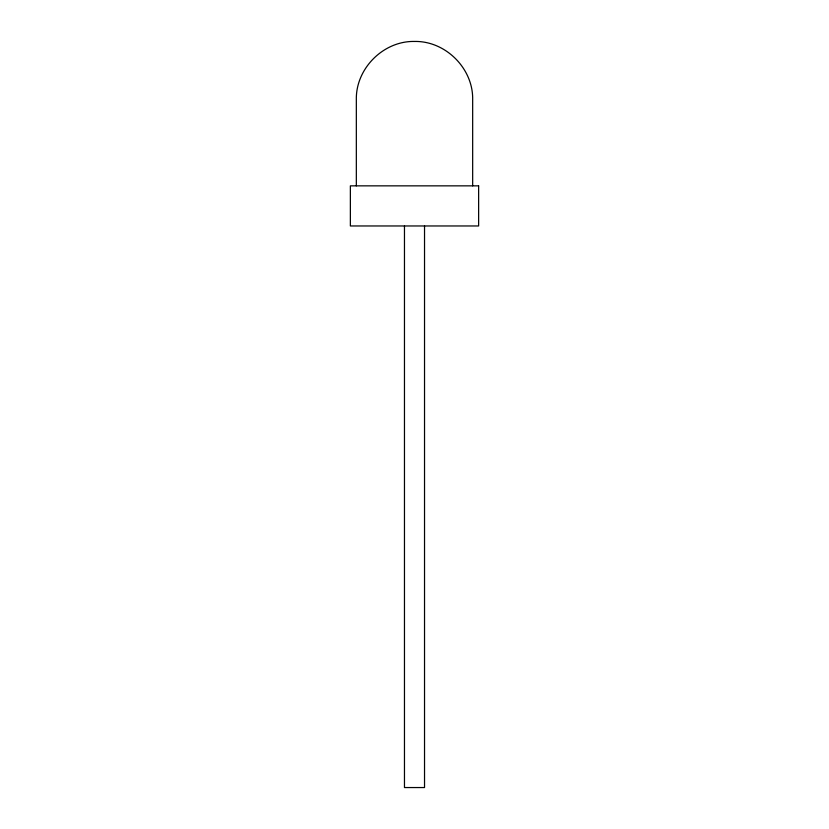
<?xml version="1.0" encoding="UTF-8"?>
<svg xmlns="http://www.w3.org/2000/svg" width="829" height="829" viewBox="0 0 829 829"><rect width="100%" height="100%" fill="white"/><g stroke="black" fill="none" stroke-linecap="round" stroke-linejoin="round"><path stroke-width="1.24" d="M472.665 185.851L472.665 99.615C473.318 68.527 445.587 40.797 414.5 41.45C383.412 40.797 355.682 68.527 356.335 99.615L356.335 185.851M424.531 225.965L424.531 787.55L404.469 787.55L404.469 225.965M478.634 185.851L350.366 185.851L350.366 225.965L478.634 225.965L478.634 185.851"/></g></svg>
